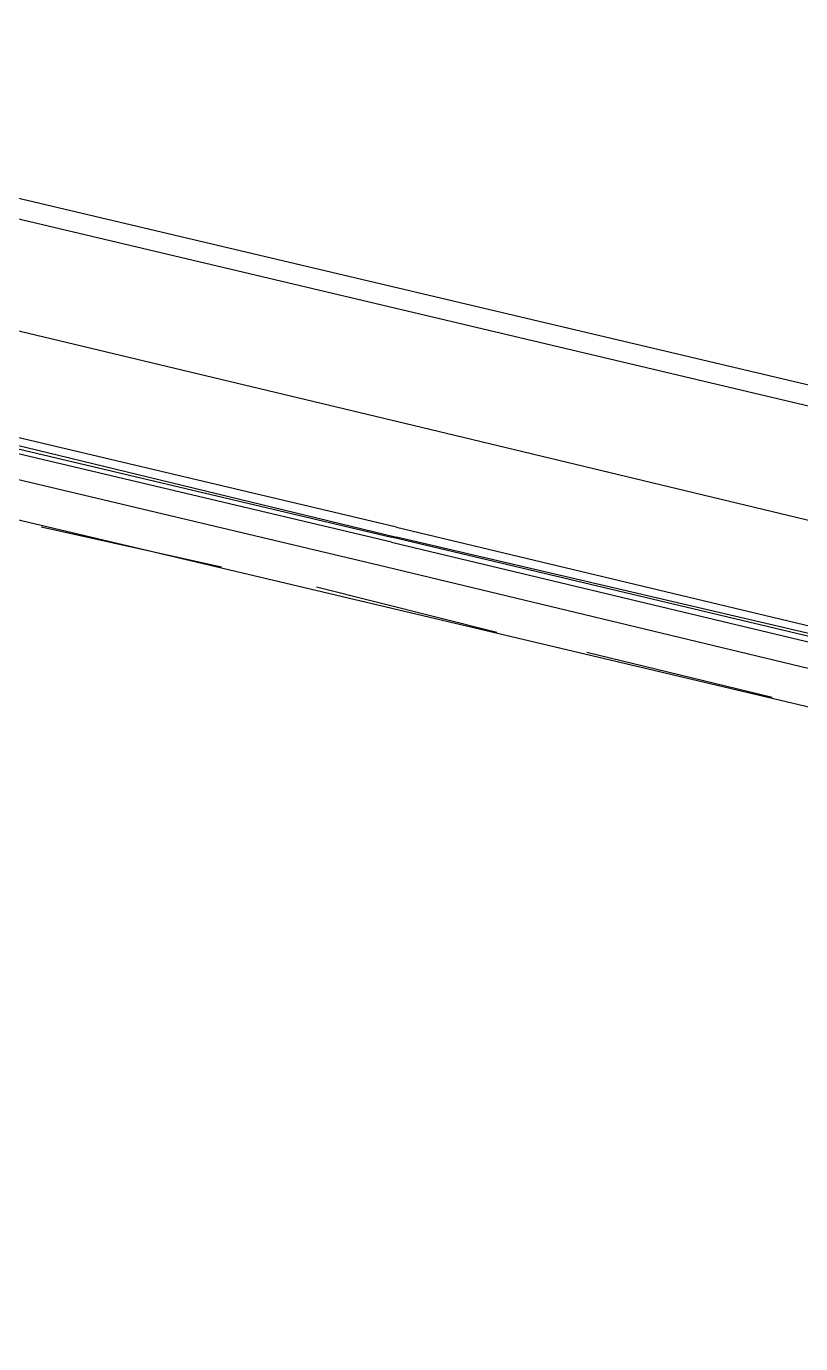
# Model space of a CAD drawing. Header units: feet. Extents: x -84 to 198, y -22 to 181.
# Drawn here: x 77.454 to 79.516, y 149.884 to 153.391 of the extents above; entities that cross this region are included whole.
import ezdxf

# ---------------------------------------------------------------- set-up
doc = ezdxf.new("R2010")
doc.units = ezdxf.units.FT
doc.layers.add('A-LINEA', color=7, linetype='CONTINUOUS')

msp = doc.modelspace()

# ---------------------------------------------------------------- linework, layer by layer
at = {"layer": 'A-LINEA'}
for p, q in [((90.3333, 149.8844), (75.4933, 153.3911)), ((76.7867, 153.0311), (85.36, 151.0044)), ((78.4133, 151.9511), (76.7867, 152.3378)), ((76.6133, 152.2711), (85.1867, 150.2444)), ((77.9733, 151.9511), (77.4933, 152.0578)), ((78.7067, 151.7778), (78.2267, 151.8978)), ((79.44, 151.6044), (78.9467, 151.7244))]:
    msp.add_line(p, q, dxfattribs=at)
for points in [[(76.72, 152.7511), (78.5067, 152.3244), (80.8933, 151.7511)], [(78.44, 152.0578), (76.7467, 152.4578), (76.7333, 152.4578), (76.7333, 152.4444), (78.44, 152.0311)], [(78.4267, 152.0178), (76.7333, 152.4178), (76.7333, 152.4311), (78.4267, 152.0311)], [(78.44, 152.0578), (80.8933, 151.4711), (80.8933, 151.4578), (78.44, 152.0311)], [(78.4267, 152.0178), (80.88, 151.4311), (80.8933, 151.4311), (80.8933, 151.4444), (78.4267, 152.0311)], [(80.8133, 151.4044), (80.8133, 151.4178), (80.8, 151.3778), (78.4133, 151.9511)]]:
    msp.add_lwpolyline(points, dxfattribs=at)

doc.saveas('drawing.dxf')
